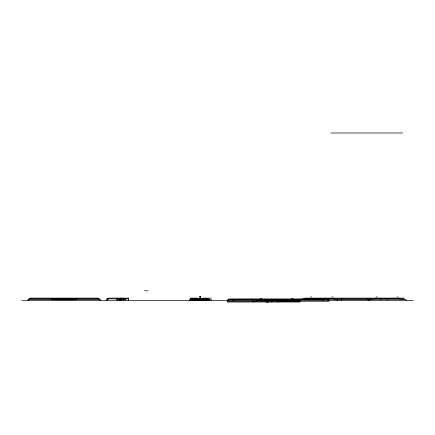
<?xml version="1.0" encoding="UTF-8"?>
<svg xmlns="http://www.w3.org/2000/svg" width="435" height="435" viewBox="0 0 435 435"><rect width="100%" height="100%" fill="white"/><g stroke="black" fill="none" stroke-linecap="round" stroke-linejoin="round"><path stroke-width="0.65" d="M107.287 299.628L107.287 298.867M299.856 301.205L299.856 300.454L299.856 302.021L227.266 302.021L227.266 300.444L227.266 301.205L328.947 301.259L328.947 300.444M341.551 300.373L341.551 300.085L341.551 300.444M121.68 299.758L120.517 299.758M200.666 296.964L199.785 296.958L200.818 296.964M200.818 297.013L199.785 297.007M191.144 300.444L208.555 300.15M310.552 296.969L311.59 296.953M331.785 296.969L332.829 296.953M199.98 296.969L200.535 296.969L199.926 296.969M330.888 132.98L402.712 132.98M144.523 290.792L148.166 290.792M190.949 298.106L197.501 298.106L197.501 298.432M208.544 298.106L211.328 298.106M305.136 298.106L403.772 298.106M208.985 298.453L190.949 298.453L190.949 299.519M309.486 298.432L330.605 298.453M330.807 298.432L334.281 298.432M374.622 298.432L378.097 298.432L378.097 298.106M378.368 298.453L399.417 298.432M52.118 298.513L76.315 298.513M106.472 298.872L128.504 298.872M190.106 298.867L207.294 298.867M302.222 298.872L324.254 298.872M334.281 298.867L374.622 298.867M399.417 298.867L404.534 298.867M117.031 299.514L123.752 299.514M118.331 299.671L122.48 299.671M118.423 299.758L122.382 299.758M192.074 300.15L192.835 300.15M336.94 300.15L337.696 300.15M368.472 300.15L369.228 300.15M21.75 300.444L413.25 300.444M299.813 300.444L299.052 300.444L299.095 299.682L228.027 299.682L228.027 300.449L228.027 299.628L406.111 299.628L406.111 300.444M299.856 301.091L277.987 301.091L277.987 302.021M252.713 301.335L256.683 301.335M200.192 297.034L199.785 296.964M191.172 298.888L209.458 299.628M397.307 296.958L398.351 297.034M376.074 296.958L377.112 297.034M207.767 300.145L209.458 300.444M395.942 298.106L395.942 298.432M393.235 298.106L393.235 298.453M387.134 298.453L387.134 299.519M380.804 298.106L380.804 299.628M370.136 298.888L370.136 299.628M367.352 298.888L367.352 299.628M341.551 298.888L341.551 299.628M334.357 298.888L334.357 299.628M327.424 299.628L327.424 298.921L228.788 298.921L228.788 299.628M323.074 299.628L323.074 300.444M304.451 298.921L304.451 299.329L299.177 299.329L299.177 300.58L257.036 300.58L257.036 299.329L251.762 299.329L251.762 298.921M298.279 299.628L298.279 300.444M292.744 298.921L292.744 299.296A1.223 1.223 0 0 0 293.407 298.921M292.266 298.921L292.266 299.296A1.223 1.223 0 0 1 291.602 298.921M277.72 299.682L277.72 302.021M271.967 299.682L271.967 302.021M271.565 299.682L271.565 302.021M268.39 302.021L268.39 301.738L266.497 301.738L266.497 302.021M268.216 301.738L268.216 302.021M268.042 299.682L268.042 302.021M267.563 301.738L267.563 302.021M267.373 301.738L267.373 302.021M266.856 299.682L266.856 302.021M266.671 301.738L266.671 302.021M261.212 298.921L261.212 299.296A1.223 1.223 0 0 0 261.875 298.921M260.734 298.921L260.734 299.296A1.223 1.223 0 0 1 260.07 298.921M257.933 299.628L257.933 300.444M256.775 299.682L256.775 301.248M256.552 301.335L252.838 301.335M252.621 299.682L252.621 301.248M233.138 299.628L233.138 300.444M211.328 300.444L211.328 299.628L189.29 299.628L189.29 300.444M207.294 299.628L207.294 298.106L203.101 298.106L203.101 298.432M128.504 300.444L128.504 298.106L125.72 298.106L125.72 299.633L124.47 299.633L124.47 298.106L108.103 298.106L108.103 299.628L106.472 299.628L106.472 300.444M122.257 299.758L121.827 299.758M121.354 298.106L121.354 300.444M121.213 300.444L121.213 300.161L119.576 300.161L119.576 300.444M121.001 300.161L121.001 300.444M120.435 300.161L120.435 300.444M120.403 298.106L120.403 299.671M120.343 299.758L118.543 299.758M120.343 300.161L120.343 300.444M119.777 300.161L119.777 300.444M119.451 298.106L119.451 300.444M117.031 298.106L117.031 300.444M100.512 300.444L100.512 299.628L27.922 299.628L27.922 300.444M99.751 299.628L99.751 298.812L28.683 298.812L28.683 299.628L29.444 299.628L29.444 298.812M98.174 298.812L98.174 298.106L30.26 298.106L30.26 298.812M76.315 298.106L76.315 299.764L52.118 299.764L52.118 298.106M30.803 298.106L30.803 298.481L30.749 298.106M261.212 299.035A0.968 0.968 0 0 1 260.734 299.035M292.744 299.035A0.968 0.968 0 0 1 292.266 299.035M328.131 299.628L328.131 300.444L328.186 299.628M123.785 300.444L123.785 298.106L123.752 300.444"/></g></svg>
